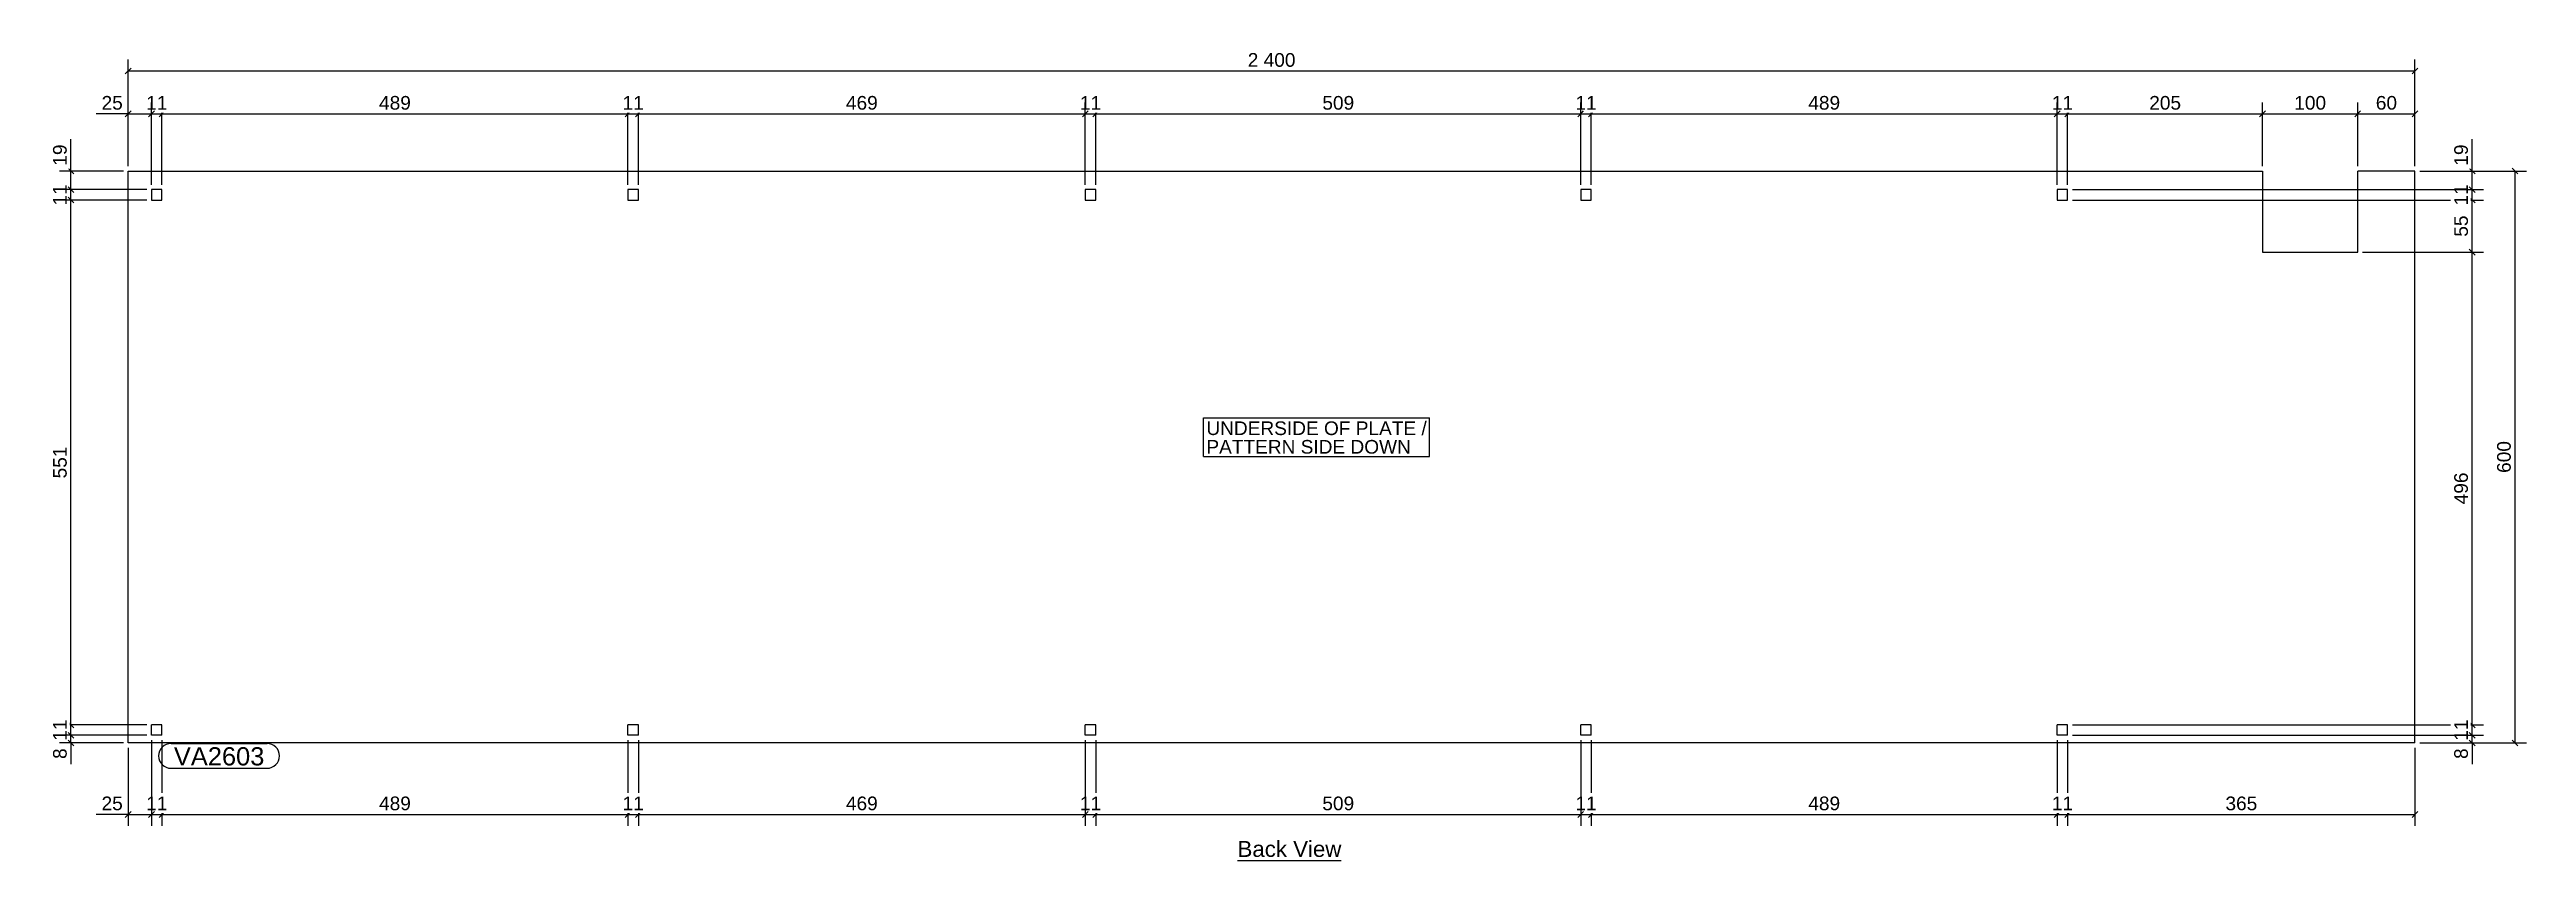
# Model space of a CAD drawing. Header units: millimetres. Extents: x 12 to 2612, y 22 to 873.
import ezdxf

# ---------------------------------------------------------------- set-up
doc = ezdxf.new("R2010")
doc.units = ezdxf.units.MM
doc.styles.add('Arial', font='ARIAL.TTF', dxfattribs={"height": 0.2})

# ---------------------------------------------------------------- blocks, each defined once
blk = doc.blocks.new('Unknown-35597625-11 - 6290')
at = {"color": 6, "linetype": 'Continuous'}
blk.add_line((1258.8, 22.5), (1367.7, 22.5), dxfattribs=at)
at = {"color": 0, "linetype": 'Continuous'}
blk.add_wipeout([(1367.7, 26.2), (1367.7, 43.8), (1258.8, 43.8), (1258.8, 26.2)], dxfattribs=at)
at = {"color": 6, "linetype": 'Continuous', "style": 'Arial'}
blk.add_text('Back View', height=16.71, dxfattribs=at).set_placement((1258.8, 26.2))
blk = doc.blocks.new('Part-35597625-6325 - 6290')
at = {"color": 30, "linetype": 'Continuous'}
for p, q in [((94.5, 145.8), (94.5, 745.8)), ((94.5, 745.8), (2334.5, 745.8)), ((2334.5, 745.8), (2334.5, 660.7)), ((2494.5, 745.8), (2434.5, 745.8)), ((2434.5, 660.7), (2434.5, 745.8)), ((2494.5, 145.8), (2494.5, 745.8)), ((130, 726.3), (119, 726.3)), ((119, 726.3), (119, 715.3)), ((119, 715.3), (130, 715.3)), ((130, 715.3), (130, 726.3)), ((630, 726.3), (619, 726.3)), ((619, 726.3), (619, 715.3)), ((619, 715.3), (630, 715.3)), ((630, 715.3), (630, 726.3)), ((1110, 726.3), (1099, 726.3)), ((1099, 726.3), (1099, 715.3)), ((1099, 715.3), (1110, 715.3)), ((1110, 715.3), (1110, 726.3)), ((1630, 726.3), (1619, 726.3)), ((1619, 726.3), (1619, 715.3)), ((1619, 715.3), (1630, 715.3)), ((1630, 715.3), (1630, 726.3)), ((2130, 726.3), (2119, 726.3)), ((2119, 726.3), (2119, 715.3)), ((2119, 715.3), (2130, 715.3)), ((2130, 715.3), (2130, 726.3)), ((2334.5, 660.7), (2434.5, 660.7)), ((119, 153.8), (119, 164.8)), ((130, 164.8), (119, 164.8)), ((130, 153.8), (130, 164.8)), ((619, 153.8), (619, 164.8)), ((630, 164.8), (619, 164.8)), ((630, 153.8), (630, 164.8)), ((1099, 153.8), (1099, 164.8)), ((1110, 164.8), (1099, 164.8)), ((1110, 153.8), (1110, 164.8)), ((1619, 153.8), (1619, 164.8)), ((1630, 164.8), (1619, 164.8)), ((1630, 153.8), (1630, 164.8)), ((2119, 153.8), (2119, 164.8)), ((2130, 164.8), (2119, 164.8)), ((2130, 153.8), (2130, 164.8)), ((2494.5, 145.8), (94.5, 145.8)), ((130, 153.8), (119, 153.8)), ((630, 153.8), (619, 153.8)), ((1110, 153.8), (1099, 153.8)), ((1630, 153.8), (1619, 153.8)), ((2130, 153.8), (2119, 153.8))]:
    blk.add_line(p, q, dxfattribs=at)
blk = doc.blocks.new('StraightDimension-35597625-6524 - 6290')
at = {"color": 7, "linetype": 'Continuous'}
for p, q in [((2439.5, 660.7), (2566.5, 660.7)), ((2557.5, 657.7), (2551.5, 663.7)), ((2554.5, 164.7), (2554.5, 660.7)), ((2135, 164.7), (2566.5, 164.7)), ((2551.5, 167.8), (2557.5, 161.7))]:
    blk.add_line(p, q, dxfattribs=at)
at = {"color": 0}
blk.add_wipeout([(2553, 432.4), (2532, 432.4), (2532, 393.1), (2553, 393.1)], dxfattribs=at)
at = {"color": 96, "style": 'Arial'}
blk.add_text('496', height=14.33, rotation=90.0002, dxfattribs=at).set_placement((2550, 396.1))
blk = doc.blocks.new('StraightDimension-35597625-6331 - 6290')
at = {"color": 7, "linetype": 'Continuous'}
for p, q in [((2133, 808.8), (2127, 802.7)), ((2130, 731.3), (2130, 817.8)), ((2331.5, 802.7), (2337.5, 808.8)), ((2334.5, 750.8), (2334.5, 817.8)), ((2130, 805.8), (2334.5, 805.8))]:
    blk.add_line(p, q, dxfattribs=at)
at = {"color": 0}
blk.add_wipeout([(2251.9, 807.2), (2251.9, 828.2), (2212.6, 828.2), (2212.6, 807.2)], dxfattribs=at)
at = {"color": 96, "style": 'Arial'}
blk.add_text('205', height=14.33, dxfattribs=at).set_placement((2215.6, 810.2))
blk = doc.blocks.new('StraightDimension-35597625-6556 - 6290')
at = {"color": 7, "linetype": 'Continuous'}
for p, q in [((31.5, 729.3), (37.5, 723.3)), ((114, 726.3), (22.5, 726.3)), ((114, 715.3), (22.5, 715.3)), ((37.5, 712.3), (31.5, 718.3)), ((34.5, 715.3), (34.5, 726.3))]:
    blk.add_line(p, q, dxfattribs=at)
at = {"color": 0}
blk.add_wipeout([(33, 734.9), (12, 734.9), (12, 706.6), (33, 706.6)], dxfattribs=at)
at = {"color": 96, "style": 'Arial'}
blk.add_text('11', height=14.33, rotation=90.0002, dxfattribs=at).set_placement((30, 709.6))
blk = doc.blocks.new('StraightDimension-35597625-6339 - 6290')
at = {"color": 7, "linetype": 'Continuous'}
for p, q in [((133, 808.8), (127, 802.7)), ((130, 731.3), (130, 817.8)), ((616, 802.7), (622, 808.8)), ((619, 731.3), (619, 817.8)), ((130, 805.8), (619, 805.8))]:
    blk.add_line(p, q, dxfattribs=at)
at = {"color": 0}
blk.add_wipeout([(394.2, 807.2), (394.2, 828.2), (354.8, 828.2), (354.8, 807.2)], dxfattribs=at)
at = {"color": 96, "style": 'Arial'}
blk.add_text('489', height=14.33, dxfattribs=at).set_placement((357.8, 810.2))
blk = doc.blocks.new('StraightDimension-35597625-6525 - 6290')
at = {"color": 7, "linetype": 'Continuous'}
for p, q in [((2135, 164.7), (2566.5, 164.7)), ((2551.5, 167.8), (2557.5, 161.7)), ((2557.5, 150.7), (2551.5, 156.8)), ((2554.5, 153.8), (2554.5, 164.7)), ((2135, 153.8), (2566.5, 153.8))]:
    blk.add_line(p, q, dxfattribs=at)
at = {"color": 0}
blk.add_wipeout([(2553, 173.4), (2532, 173.4), (2532, 145.1), (2553, 145.1)], dxfattribs=at)
at = {"color": 96, "style": 'Arial'}
blk.add_text('11', height=14.33, rotation=90.0002, dxfattribs=at).set_placement((2550, 148.1))
blk = doc.blocks.new('StraightDimension-35597625-6329 - 6290')
at = {"color": 7, "linetype": 'Continuous'}
for p, q in [((2437.5, 808.8), (2431.5, 802.7)), ((2434.5, 750.8), (2434.5, 817.8)), ((2491.5, 802.7), (2497.5, 808.8)), ((2494.5, 750.8), (2494.5, 817.8)), ((2434.5, 805.8), (2494.5, 805.8))]:
    blk.add_line(p, q, dxfattribs=at)
at = {"color": 0}
blk.add_wipeout([(2478.6, 807.2), (2478.6, 828.3), (2450.4, 828.3), (2450.4, 807.2)], dxfattribs=at)
at = {"color": 96, "style": 'Arial'}
blk.add_text('60', height=14.33, dxfattribs=at).set_placement((2453.4, 810.2))
blk = doc.blocks.new('StraightDimension-35597625-6330 - 6290')
at = {"color": 7, "linetype": 'Continuous'}
for p, q in [((2337.5, 808.8), (2331.5, 802.7)), ((2334.5, 750.8), (2334.5, 817.8)), ((2431.5, 802.7), (2437.5, 808.8)), ((2434.5, 750.8), (2434.5, 817.8)), ((2334.5, 805.8), (2434.5, 805.8))]:
    blk.add_line(p, q, dxfattribs=at)
at = {"color": 0}
blk.add_wipeout([(2404.2, 807.2), (2404.2, 828.2), (2364.8, 828.2), (2364.8, 807.2)], dxfattribs=at)
at = {"color": 96, "style": 'Arial'}
blk.add_text('100', height=14.33, dxfattribs=at).set_placement((2367.8, 810.2))
blk = doc.blocks.new('StraightDimension-35597625-6523 - 6290')
at = {"color": 7, "linetype": 'Continuous'}
for p, q in [((2135, 715.3), (2566.5, 715.3)), ((2557.5, 712.3), (2551.5, 718.3)), ((2554.5, 660.7), (2554.5, 715.3)), ((2439.5, 660.7), (2566.5, 660.7)), ((2551.5, 663.7), (2557.5, 657.7))]:
    blk.add_line(p, q, dxfattribs=at)
at = {"color": 0}
blk.add_wipeout([(2553, 702.1), (2532, 702.1), (2532, 673.9), (2553, 673.9)], dxfattribs=at)
at = {"color": 96, "style": 'Arial'}
blk.add_text('55', height=14.33, rotation=90.0002, dxfattribs=at).set_placement((2550, 676.9))
blk = doc.blocks.new('StraightDimension-35597625-6332 - 6290')
at = {"color": 7, "linetype": 'Continuous'}
for p, q in [((2116, 802.7), (2122, 808.8)), ((2119, 731.3), (2119, 817.8)), ((2133, 808.8), (2127, 802.7)), ((2130, 731.3), (2130, 817.8)), ((2119, 805.8), (2130, 805.8))]:
    blk.add_line(p, q, dxfattribs=at)
at = {"color": 0}
blk.add_wipeout([(2138.6, 807.2), (2138.6, 828.2), (2110.4, 828.2), (2110.4, 807.2)], dxfattribs=at)
at = {"color": 96, "style": 'Arial'}
blk.add_text('11', height=14.33, dxfattribs=at).set_placement((2113.4, 810.2))
blk = doc.blocks.new('StraightDimension-35597625-6333 - 6290')
at = {"color": 7, "linetype": 'Continuous'}
for p, q in [((1633, 808.8), (1627, 802.7)), ((1630, 731.3), (1630, 817.8)), ((2116, 802.7), (2122, 808.8)), ((2119, 731.3), (2119, 817.8)), ((1630, 805.8), (2119, 805.8))]:
    blk.add_line(p, q, dxfattribs=at)
at = {"color": 0}
blk.add_wipeout([(1894.2, 807.2), (1894.2, 828.3), (1854.8, 828.3), (1854.8, 807.2)], dxfattribs=at)
at = {"color": 96, "style": 'Arial'}
blk.add_text('489', height=14.33, dxfattribs=at).set_placement((1857.8, 810.2))
blk = doc.blocks.new('StraightDimension-35597625-6334 - 6290')
at = {"color": 7, "linetype": 'Continuous'}
for p, q in [((1616, 802.7), (1622, 808.8)), ((1619, 731.3), (1619, 817.8)), ((1633, 808.8), (1627, 802.7)), ((1630, 731.3), (1630, 817.8)), ((1619, 805.8), (1630, 805.8))]:
    blk.add_line(p, q, dxfattribs=at)
at = {"color": 0}
blk.add_wipeout([(1638.6, 807.2), (1638.6, 828.3), (1610.4, 828.3), (1610.4, 807.2)], dxfattribs=at)
at = {"color": 96, "style": 'Arial'}
blk.add_text('11', height=14.33, dxfattribs=at).set_placement((1613.4, 810.2))
blk = doc.blocks.new('StraightDimension-35597625-6335 - 6290')
at = {"color": 7, "linetype": 'Continuous'}
for p, q in [((1113, 808.8), (1107, 802.7)), ((1110, 731.3), (1110, 817.8)), ((1616, 802.7), (1622, 808.8)), ((1619, 731.3), (1619, 817.8)), ((1110, 805.8), (1619, 805.8))]:
    blk.add_line(p, q, dxfattribs=at)
at = {"color": 0}
blk.add_wipeout([(1384.2, 807.2), (1384.2, 828.2), (1344.8, 828.2), (1344.8, 807.2)], dxfattribs=at)
at = {"color": 96, "style": 'Arial'}
blk.add_text('509', height=14.33, dxfattribs=at).set_placement((1347.8, 810.2))
blk = doc.blocks.new('StraightDimension-35597625-6479 - 6290')
at = {"color": 7, "linetype": 'Continuous'}
for p, q in [((130, 148.8), (130, 58.8)), ((619, 148.8), (619, 58.8)), ((133, 73.8), (127, 67.7)), ((130, 70.8), (619, 70.8)), ((616, 67.7), (622, 73.8))]:
    blk.add_line(p, q, dxfattribs=at)
at = {"color": 0}
blk.add_wipeout([(394.2, 72.3), (394.2, 93.2), (354.8, 93.2), (354.8, 72.3)], dxfattribs=at)
at = {"color": 96, "style": 'Arial'}
blk.add_text('489', height=14.33, dxfattribs=at).set_placement((357.8, 75.2))
blk = doc.blocks.new('StraightDimension-35597625-6336 - 6290')
at = {"color": 7, "linetype": 'Continuous'}
for p, q in [((1096, 802.7), (1102, 808.8)), ((1099, 731.3), (1099, 817.8)), ((1113, 808.8), (1107, 802.7)), ((1110, 731.3), (1110, 817.8)), ((1099, 805.8), (1110, 805.8))]:
    blk.add_line(p, q, dxfattribs=at)
at = {"color": 0}
blk.add_wipeout([(1118.6, 807.2), (1118.6, 828.3), (1090.4, 828.3), (1090.4, 807.2)], dxfattribs=at)
at = {"color": 96, "style": 'Arial'}
blk.add_text('11', height=14.33, dxfattribs=at).set_placement((1093.4, 810.2))
blk = doc.blocks.new('StraightDimension-35597625-6522 - 6290')
at = {"color": 7, "linetype": 'Continuous'}
for p, q in [((2551.5, 729.3), (2557.5, 723.3)), ((2135, 726.3), (2566.5, 726.3)), ((2135, 715.3), (2566.5, 715.3)), ((2557.5, 712.3), (2551.5, 718.3)), ((2554.5, 715.3), (2554.5, 726.3))]:
    blk.add_line(p, q, dxfattribs=at)
at = {"color": 0}
blk.add_wipeout([(2553, 734.9), (2532, 734.9), (2532, 706.6), (2553, 706.6)], dxfattribs=at)
at = {"color": 96, "style": 'Arial'}
blk.add_text('11', height=14.33, rotation=90.0002, dxfattribs=at).set_placement((2550, 709.6))
blk = doc.blocks.new('StraightDimension-35597625-6337 - 6290')
at = {"color": 7, "linetype": 'Continuous'}
for p, q in [((633, 808.8), (627, 802.7)), ((630, 731.3), (630, 817.8)), ((1096, 802.7), (1102, 808.8)), ((1099, 731.3), (1099, 817.8)), ((630, 805.8), (1099, 805.8))]:
    blk.add_line(p, q, dxfattribs=at)
at = {"color": 0}
blk.add_wipeout([(884.2, 807.2), (884.2, 828.2), (844.8, 828.2), (844.8, 807.2)], dxfattribs=at)
at = {"color": 96, "style": 'Arial'}
blk.add_text('469', height=14.33, dxfattribs=at).set_placement((847.8, 810.2))
blk = doc.blocks.new('StraightDimension-35597625-6473 - 6290')
at = {"color": 7, "linetype": 'Continuous'}
for p, q in [((1630, 148.8), (1630, 58.8)), ((2119, 148.8), (2119, 58.8)), ((1633, 73.8), (1627, 67.7)), ((1630, 70.8), (2119, 70.8)), ((2116, 67.7), (2122, 73.8))]:
    blk.add_line(p, q, dxfattribs=at)
at = {"color": 0}
blk.add_wipeout([(1894.2, 72.3), (1894.2, 93.2), (1854.8, 93.2), (1854.8, 72.3)], dxfattribs=at)
at = {"color": 96, "style": 'Arial'}
blk.add_text('489', height=14.33, dxfattribs=at).set_placement((1857.8, 75.2))
blk = doc.blocks.new('StraightDimension-35597625-6338 - 6290')
at = {"color": 7, "linetype": 'Continuous'}
for p, q in [((616, 802.7), (622, 808.8)), ((619, 731.3), (619, 817.8)), ((633, 808.8), (627, 802.7)), ((630, 731.3), (630, 817.8)), ((619, 805.8), (630, 805.8))]:
    blk.add_line(p, q, dxfattribs=at)
at = {"color": 0}
blk.add_wipeout([(638.6, 807.2), (638.6, 828.3), (610.4, 828.3), (610.4, 807.2)], dxfattribs=at)
at = {"color": 96, "style": 'Arial'}
blk.add_text('11', height=14.33, dxfattribs=at).set_placement((613.4, 810.2))
blk = doc.blocks.new('StraightDimension-35597625-6340 - 6290')
at = {"color": 7, "linetype": 'Continuous'}
for p, q in [((116, 802.7), (122, 808.8)), ((119, 731.3), (119, 817.8)), ((133, 808.8), (127, 802.7)), ((130, 731.3), (130, 817.8)), ((119, 805.8), (130, 805.8))]:
    blk.add_line(p, q, dxfattribs=at)
at = {"color": 0}
blk.add_wipeout([(138.6, 807.2), (138.6, 828.3), (110.4, 828.3), (110.4, 807.2)], dxfattribs=at)
at = {"color": 96, "style": 'Arial'}
blk.add_text('11', height=14.33, dxfattribs=at).set_placement((113.4, 810.2))
blk = doc.blocks.new('StraightDimension-35597625-6526 - 6290')
at = {"color": 7, "linetype": 'Continuous'}
for p, q in [((2551.5, 156.8), (2557.5, 150.7)), ((2135, 153.8), (2566.5, 153.8)), ((2499.5, 145.8), (2566.5, 145.8)), ((2557.5, 142.7), (2551.5, 148.8)), ((2554.5, 145.8), (2554.5, 153.8))]:
    blk.add_line(p, q, dxfattribs=at)
at = {"color": 0}
blk.add_wipeout([(2553, 143.1), (2532, 143.1), (2532, 126), (2553, 126)], dxfattribs=at)
at = {"color": 7, "linetype": 'Continuous'}
blk.add_line((2554.5, 145.8), (2554.5, 123.4), dxfattribs=at)
blk.add_line((2554.5, 145.8), (2554.5, 123.4), dxfattribs=at)
at = {"color": 96, "style": 'Arial'}
blk.add_text('8', height=14.3, rotation=90.0002, dxfattribs=at).set_placement((2550, 129))
blk = doc.blocks.new('StraightDimension-35597625-6341 - 6290')
at = {"color": 7, "linetype": 'Continuous'}
for p, q in [((91.5, 802.7), (97.5, 808.8)), ((94.5, 750.8), (94.5, 817.8)), ((122, 808.8), (116, 802.7)), ((119, 731.3), (119, 817.8)), ((94.5, 805.8), (119, 805.8))]:
    blk.add_line(p, q, dxfattribs=at)
at = {"color": 0}
blk.add_wipeout([(91.9, 807.2), (91.9, 828.2), (63.6, 828.2), (63.6, 807.2)], dxfattribs=at)
at = {"color": 7, "linetype": 'Continuous'}
blk.add_line((94.5, 805.8), (61, 805.8), dxfattribs=at)
blk.add_line((94.5, 805.8), (61, 805.8), dxfattribs=at)
at = {"color": 96, "style": 'Arial'}
blk.add_text('25', height=14.33, dxfattribs=at).set_placement((66.6, 810.2))
blk = doc.blocks.new('StraightDimension-35597625-6471 - 6290')
at = {"color": 7, "linetype": 'Continuous'}
for p, q in [((2130, 148.8), (2130, 58.8)), ((2494.5, 140.8), (2494.5, 58.8)), ((2133, 73.8), (2127, 67.7)), ((2130, 70.8), (2494.5, 70.8)), ((2491.5, 67.7), (2497.5, 73.8))]:
    blk.add_line(p, q, dxfattribs=at)
at = {"color": 0}
blk.add_wipeout([(2331.9, 72.3), (2331.9, 93.2), (2292.6, 93.2), (2292.6, 72.3)], dxfattribs=at)
at = {"color": 96, "style": 'Arial'}
blk.add_text('365', height=14.33, dxfattribs=at).set_placement((2295.6, 75.2))
blk = doc.blocks.new('StraightDimension-35597625-6472 - 6290')
at = {"color": 7, "linetype": 'Continuous'}
for p, q in [((2119, 148.8), (2119, 58.8)), ((2130, 148.8), (2130, 58.8)), ((2116, 67.7), (2122, 73.8)), ((2119, 70.8), (2130, 70.8)), ((2133, 73.8), (2127, 67.7))]:
    blk.add_line(p, q, dxfattribs=at)
at = {"color": 0}
blk.add_wipeout([(2138.6, 72.3), (2138.6, 93.2), (2110.4, 93.2), (2110.4, 72.3)], dxfattribs=at)
at = {"color": 96, "style": 'Arial'}
blk.add_text('11', height=14.33, dxfattribs=at).set_placement((2113.4, 75.2))
blk = doc.blocks.new('StraightDimension-35597625-6474 - 6290')
at = {"color": 7, "linetype": 'Continuous'}
for p, q in [((1619, 148.8), (1619, 58.8)), ((1630, 148.8), (1630, 58.8)), ((1616, 67.7), (1622, 73.8)), ((1619, 70.8), (1630, 70.8)), ((1633, 73.8), (1627, 67.7))]:
    blk.add_line(p, q, dxfattribs=at)
at = {"color": 0}
blk.add_wipeout([(1638.6, 72.3), (1638.6, 93.2), (1610.4, 93.2), (1610.4, 72.3)], dxfattribs=at)
at = {"color": 96, "style": 'Arial'}
blk.add_text('11', height=14.33, dxfattribs=at).set_placement((1613.4, 75.2))
blk = doc.blocks.new('StraightDimension-35597625-6475 - 6290')
at = {"color": 7, "linetype": 'Continuous'}
for p, q in [((1110, 148.8), (1110, 58.8)), ((1619, 148.8), (1619, 58.8)), ((1113, 73.8), (1107, 67.7)), ((1110, 70.8), (1619, 70.8)), ((1616, 67.7), (1622, 73.8))]:
    blk.add_line(p, q, dxfattribs=at)
at = {"color": 0}
blk.add_wipeout([(1384.2, 72.3), (1384.2, 93.2), (1344.8, 93.2), (1344.8, 72.3)], dxfattribs=at)
at = {"color": 96, "style": 'Arial'}
blk.add_text('509', height=14.33, dxfattribs=at).set_placement((1347.8, 75.2))
blk = doc.blocks.new('StraightDimension-35597625-6476 - 6290')
at = {"color": 7, "linetype": 'Continuous'}
for p, q in [((1099, 148.8), (1099, 58.8)), ((1110, 148.8), (1110, 58.8)), ((1096, 67.7), (1102, 73.8)), ((1099, 70.8), (1110, 70.8)), ((1113, 73.8), (1107, 67.7))]:
    blk.add_line(p, q, dxfattribs=at)
at = {"color": 0}
blk.add_wipeout([(1118.6, 72.3), (1118.6, 93.2), (1090.4, 93.2), (1090.4, 72.3)], dxfattribs=at)
at = {"color": 96, "style": 'Arial'}
blk.add_text('11', height=14.33, dxfattribs=at).set_placement((1093.4, 75.2))
blk = doc.blocks.new('StraightDimension-35597625-6477 - 6290')
at = {"color": 7, "linetype": 'Continuous'}
for p, q in [((630, 148.8), (630, 58.8)), ((1099, 148.8), (1099, 58.8)), ((633, 73.8), (627, 67.7)), ((630, 70.8), (1099, 70.8)), ((1096, 67.7), (1102, 73.8))]:
    blk.add_line(p, q, dxfattribs=at)
at = {"color": 0}
blk.add_wipeout([(884.2, 72.3), (884.2, 93.2), (844.8, 93.2), (844.8, 72.3)], dxfattribs=at)
at = {"color": 96, "style": 'Arial'}
blk.add_text('469', height=14.33, dxfattribs=at).set_placement((847.8, 75.2))
blk = doc.blocks.new('StraightDimension-35597625-6478 - 6290')
at = {"color": 7, "linetype": 'Continuous'}
for p, q in [((619, 148.8), (619, 58.8)), ((630, 148.8), (630, 58.8)), ((616, 67.7), (622, 73.8)), ((619, 70.8), (630, 70.8)), ((633, 73.8), (627, 67.7))]:
    blk.add_line(p, q, dxfattribs=at)
at = {"color": 0}
blk.add_wipeout([(638.6, 72.3), (638.6, 93.2), (610.4, 93.2), (610.4, 72.3)], dxfattribs=at)
at = {"color": 96, "style": 'Arial'}
blk.add_text('11', height=14.33, dxfattribs=at).set_placement((613.4, 75.2))
blk = doc.blocks.new('StraightDimension-35597625-6480 - 6290')
at = {"color": 7, "linetype": 'Continuous'}
for p, q in [((119, 148.8), (119, 58.8)), ((130, 148.8), (130, 58.8)), ((116, 67.7), (122, 73.8)), ((119, 70.8), (130, 70.8)), ((133, 73.8), (127, 67.7))]:
    blk.add_line(p, q, dxfattribs=at)
at = {"color": 0}
blk.add_wipeout([(138.6, 72.3), (138.6, 93.2), (110.4, 93.2), (110.4, 72.3)], dxfattribs=at)
at = {"color": 96, "style": 'Arial'}
blk.add_text('11', height=14.33, dxfattribs=at).set_placement((113.4, 75.2))
blk = doc.blocks.new('StraightDimension-35597625-6481 - 6290')
at = {"color": 7, "linetype": 'Continuous'}
for p, q in [((94.5, 140.8), (94.5, 58.8)), ((119, 148.8), (119, 58.8)), ((91.5, 67.7), (97.5, 73.8)), ((94.5, 70.8), (119, 70.8)), ((122, 73.8), (116, 67.7))]:
    blk.add_line(p, q, dxfattribs=at)
at = {"color": 0}
blk.add_wipeout([(91.9, 72.3), (91.9, 93.2), (63.6, 93.2), (63.6, 72.3)], dxfattribs=at)
at = {"color": 7, "linetype": 'Continuous'}
blk.add_line((94.5, 70.8), (61, 70.8), dxfattribs=at)
blk.add_line((94.5, 70.8), (61, 70.8), dxfattribs=at)
at = {"color": 96, "style": 'Arial'}
blk.add_text('25', height=14.33, dxfattribs=at).set_placement((66.6, 75.2))
blk = doc.blocks.new('StraightDimension-35597625-6516 - 6290')
at = {"color": 7, "linetype": 'Continuous'}
for p, q in [((94.5, 750.8), (94.5, 862.8)), ((2494.5, 750.8), (2494.5, 862.8)), ((97.5, 853.8), (91.5, 847.7)), ((94.5, 850.8), (2494.5, 850.8)), ((2491.5, 847.7), (2497.5, 853.8))]:
    blk.add_line(p, q, dxfattribs=at)
at = {"color": 0}
blk.add_wipeout([(1322.5, 852.2), (1322.5, 873.3), (1266.5, 873.3), (1266.5, 852.2)], dxfattribs=at)
at = {"color": 96, "style": 'Arial'}
blk.add_text('2 400', height=14.33, dxfattribs=at).set_placement((1269.5, 855.2))
blk = doc.blocks.new('StraightDimension-35597625-6521 - 6290')
at = {"color": 7, "linetype": 'Continuous'}
for p, q in [((2499.5, 745.8), (2566.5, 745.8)), ((2551.5, 748.8), (2557.5, 742.7)), ((2557.5, 723.3), (2551.5, 729.3)), ((2554.5, 726.3), (2554.5, 745.8)), ((2135, 726.3), (2566.5, 726.3))]:
    blk.add_line(p, q, dxfattribs=at)
at = {"color": 0}
blk.add_wipeout([(2553, 776.6), (2532, 776.6), (2532, 748.4), (2553, 748.4)], dxfattribs=at)
at = {"color": 7, "linetype": 'Continuous'}
blk.add_line((2554.5, 745.8), (2554.5, 779.2), dxfattribs=at)
blk.add_line((2554.5, 745.8), (2554.5, 779.2), dxfattribs=at)
at = {"color": 96, "style": 'Arial'}
blk.add_text('19', height=14.33, rotation=90.0002, dxfattribs=at).set_placement((2550, 751.4))
blk = doc.blocks.new('StraightDimension-35597625-6555 - 6290')
at = {"color": 7, "linetype": 'Continuous'}
for p, q in [((89.5, 745.8), (22.5, 745.8)), ((31.5, 748.8), (37.5, 742.7)), ((37.5, 723.3), (31.5, 729.3)), ((34.5, 726.3), (34.5, 745.8)), ((114, 726.3), (22.5, 726.3))]:
    blk.add_line(p, q, dxfattribs=at)
at = {"color": 0}
blk.add_wipeout([(33, 776.6), (12, 776.6), (12, 748.4), (33, 748.4)], dxfattribs=at)
at = {"color": 7, "linetype": 'Continuous'}
blk.add_line((34.5, 745.8), (34.5, 779.2), dxfattribs=at)
blk.add_line((34.5, 745.8), (34.5, 779.2), dxfattribs=at)
at = {"color": 96, "style": 'Arial'}
blk.add_text('19', height=14.33, rotation=90.0002, dxfattribs=at).set_placement((30, 751.4))
blk = doc.blocks.new('StraightDimension-35597625-6557 - 6290')
at = {"color": 7, "linetype": 'Continuous'}
for p, q in [((114, 715.3), (22.5, 715.3)), ((37.5, 712.3), (31.5, 718.3)), ((34.5, 164.7), (34.5, 715.3)), ((114, 164.7), (22.5, 164.7)), ((31.5, 167.8), (37.5, 161.7))]:
    blk.add_line(p, q, dxfattribs=at)
at = {"color": 0}
blk.add_wipeout([(33, 459.7), (12, 459.7), (12, 420.3), (33, 420.3)], dxfattribs=at)
at = {"color": 96, "style": 'Arial'}
blk.add_text('551', height=14.33, rotation=90.0002, dxfattribs=at).set_placement((30, 423.3))
blk = doc.blocks.new('StraightDimension-35597625-6558 - 6290')
at = {"color": 7, "linetype": 'Continuous'}
for p, q in [((114, 164.7), (22.5, 164.7)), ((31.5, 167.8), (37.5, 161.7)), ((37.5, 150.7), (31.5, 156.8)), ((34.5, 153.8), (34.5, 164.7)), ((114, 153.8), (22.5, 153.8))]:
    blk.add_line(p, q, dxfattribs=at)
at = {"color": 0}
blk.add_wipeout([(33, 173.4), (12, 173.4), (12, 145.1), (33, 145.1)], dxfattribs=at)
at = {"color": 96, "style": 'Arial'}
blk.add_text('11', height=14.33, rotation=90.0002, dxfattribs=at).set_placement((30, 148.1))
blk = doc.blocks.new('StraightDimension-35597625-6559 - 6290')
at = {"color": 7, "linetype": 'Continuous'}
for p, q in [((31.5, 156.8), (37.5, 150.7)), ((114, 153.8), (22.5, 153.8)), ((89.5, 145.8), (22.5, 145.8)), ((37.5, 142.7), (31.5, 148.8)), ((34.5, 145.8), (34.5, 153.8))]:
    blk.add_line(p, q, dxfattribs=at)
at = {"color": 0}
blk.add_wipeout([(33, 143.1), (12, 143.1), (12, 126), (33, 126)], dxfattribs=at)
at = {"color": 7, "linetype": 'Continuous'}
blk.add_line((34.5, 145.8), (34.5, 123.4), dxfattribs=at)
blk.add_line((34.5, 145.8), (34.5, 123.4), dxfattribs=at)
at = {"color": 96, "style": 'Arial'}
blk.add_text('8', height=14.3, rotation=90.0002, dxfattribs=at).set_placement((30, 129))
blk = doc.blocks.new('StraightDimension-35597625-6592 - 6290')
at = {"color": 7, "linetype": 'Continuous'}
for p, q in [((2499.5, 745.8), (2611.5, 745.8)), ((2602.5, 742.7), (2596.5, 748.8)), ((2599.5, 145.8), (2599.5, 745.8)), ((2499.5, 145.8), (2611.5, 145.8)), ((2596.5, 148.8), (2602.5, 142.7))]:
    blk.add_line(p, q, dxfattribs=at)
at = {"color": 0}
blk.add_wipeout([(2598, 465.4), (2577, 465.4), (2577, 426.1), (2598, 426.1)], dxfattribs=at)
at = {"color": 96, "style": 'Arial'}
blk.add_text('600', height=14.33, rotation=90.0002, dxfattribs=at).set_placement((2595, 429.1))
blk = doc.blocks.new('Text-35597625-8138 - 6290')
at = {"color": 0, "linetype": 'Continuous'}
blk.add_wipeout([(1440.5, 449.3), (1440.5, 464.3), (1226.1, 464.3), (1226.1, 449.3)], dxfattribs=at)
at = {"color": 7, "linetype": 'Continuous'}
blk.add_line((1223.1, 446.3), (1460.1, 446.3), dxfattribs=at)
at = {"color": 0, "linetype": 'Continuous'}
blk.add_wipeout([(1457.1, 468.8), (1457.1, 483.8), (1226.1, 483.8), (1226.1, 468.8)], dxfattribs=at)
at = {"color": 7, "linetype": 'Continuous'}
for p, q in [((1223.1, 486.8), (1460.1, 486.8)), ((1223.1, 446.3), (1223.1, 486.8)), ((1460.1, 446.3), (1460.1, 486.8))]:
    blk.add_line(p, q, dxfattribs=at)
at = {"color": 96, "linetype": 'Continuous', "style": 'Arial'}
for s, p in [('UNDERSIDE OF PLATE /', (1226.1, 468.8)), ('PATTERN SIDE DOWN', (1226.1, 449.3))]:
    blk.add_text(s, height=14.326, dxfattribs=at).set_placement(p)
blk = doc.blocks.new('Mark-35597625-6596 - 6290')
at = {"color": 0}
blk.add_wipeout([(237.3, 122.2), (237.3, 142.2), (142.5, 142.2), (142.5, 122.2)], dxfattribs=at)
blk.add_wipeout([(237.3, 122.2), (237.3, 142.2), (142.5, 142.2), (142.5, 122.2)], dxfattribs=at)
at = {"color": 7, "linetype": 'Continuous'}
for p, q in [((139.5, 145.2), (240.3, 145.2)), ((139.5, 119.2), (240.3, 119.2))]:
    blk.add_line(p, q, dxfattribs=at)
for centre, start, end in [((139.5, 132.2), 90, 270), ((240.3, 132.2), 270, 90)]:
    blk.add_arc(centre, 13, start, end, dxfattribs=at)
at = {"color": 96, "style": 'Arial'}
blk.add_text('VA2603', height=19.1, dxfattribs=at).set_placement((142.5, 122.2))

msp = doc.modelspace()

# ---------------------------------------------------------------- block references
for name in ['Part-35597625-6325 - 6290', 'Unknown-35597625-11 - 6290']:
    msp.add_blockref(name, (0, 0))

# ---------------------------------------------------------------- next in the draw order: block references
for name in ['StraightDimension-35597625-6339 - 6290', 'StraightDimension-35597625-6331 - 6290', 'StraightDimension-35597625-6329 - 6290', 'StraightDimension-35597625-6556 - 6290', 'StraightDimension-35597625-6524 - 6290', 'Text-35597625-8138 - 6290', 'StraightDimension-35597625-6479 - 6290', 'StraightDimension-35597625-6473 - 6290']:
    msp.add_blockref(name, (0, 0))

# ---------------------------------------------------------------- next in the draw order: block references
for name in ['StraightDimension-35597625-6340 - 6290', 'StraightDimension-35597625-6332 - 6290', 'StraightDimension-35597625-6330 - 6290', 'StraightDimension-35597625-6523 - 6290', 'StraightDimension-35597625-6525 - 6290', 'StraightDimension-35597625-6480 - 6290', 'StraightDimension-35597625-6474 - 6290']:
    msp.add_blockref(name, (0, 0))

# ---------------------------------------------------------------- next in the draw order: block references
for name in ['StraightDimension-35597625-6341 - 6290', 'StraightDimension-35597625-6333 - 6290', 'StraightDimension-35597625-6522 - 6290', 'StraightDimension-35597625-6526 - 6290', 'StraightDimension-35597625-6481 - 6290', 'StraightDimension-35597625-6475 - 6290']:
    msp.add_blockref(name, (0, 0))

# ---------------------------------------------------------------- next in the draw order: block references
for name in ['StraightDimension-35597625-6334 - 6290', 'StraightDimension-35597625-6476 - 6290', 'StraightDimension-35597625-6471 - 6290']:
    msp.add_blockref(name, (0, 0))

# ---------------------------------------------------------------- next in the draw order: block references
for name in ['StraightDimension-35597625-6335 - 6290', 'StraightDimension-35597625-6477 - 6290', 'StraightDimension-35597625-6472 - 6290']:
    msp.add_blockref(name, (0, 0))

# ---------------------------------------------------------------- next in the draw order: block references
for name in ['StraightDimension-35597625-6336 - 6290', 'StraightDimension-35597625-6478 - 6290']:
    msp.add_blockref(name, (0, 0))

# ---------------------------------------------------------------- next in the draw order: block references
msp.add_blockref('StraightDimension-35597625-6337 - 6290', (0, 0))

# ---------------------------------------------------------------- next in the draw order: block references
msp.add_blockref('StraightDimension-35597625-6338 - 6290', (0, 0))

# ---------------------------------------------------------------- next in the draw order: block references
msp.add_blockref('StraightDimension-35597625-6516 - 6290', (0, 0))

# ---------------------------------------------------------------- next in the draw order: block references
for name in ['StraightDimension-35597625-6555 - 6290', 'StraightDimension-35597625-6521 - 6290']:
    msp.add_blockref(name, (0, 0))

# ---------------------------------------------------------------- next in the draw order: block references
for name in ['StraightDimension-35597625-6592 - 6290', 'StraightDimension-35597625-6557 - 6290']:
    msp.add_blockref(name, (0, 0))

# ---------------------------------------------------------------- next in the draw order: block references
msp.add_blockref('StraightDimension-35597625-6558 - 6290', (0, 0))

# ---------------------------------------------------------------- next in the draw order: block references
msp.add_blockref('StraightDimension-35597625-6559 - 6290', (0, 0))

# ---------------------------------------------------------------- next in the draw order: block references
msp.add_blockref('Mark-35597625-6596 - 6290', (0, 0))

doc.saveas('drawing.dxf')
